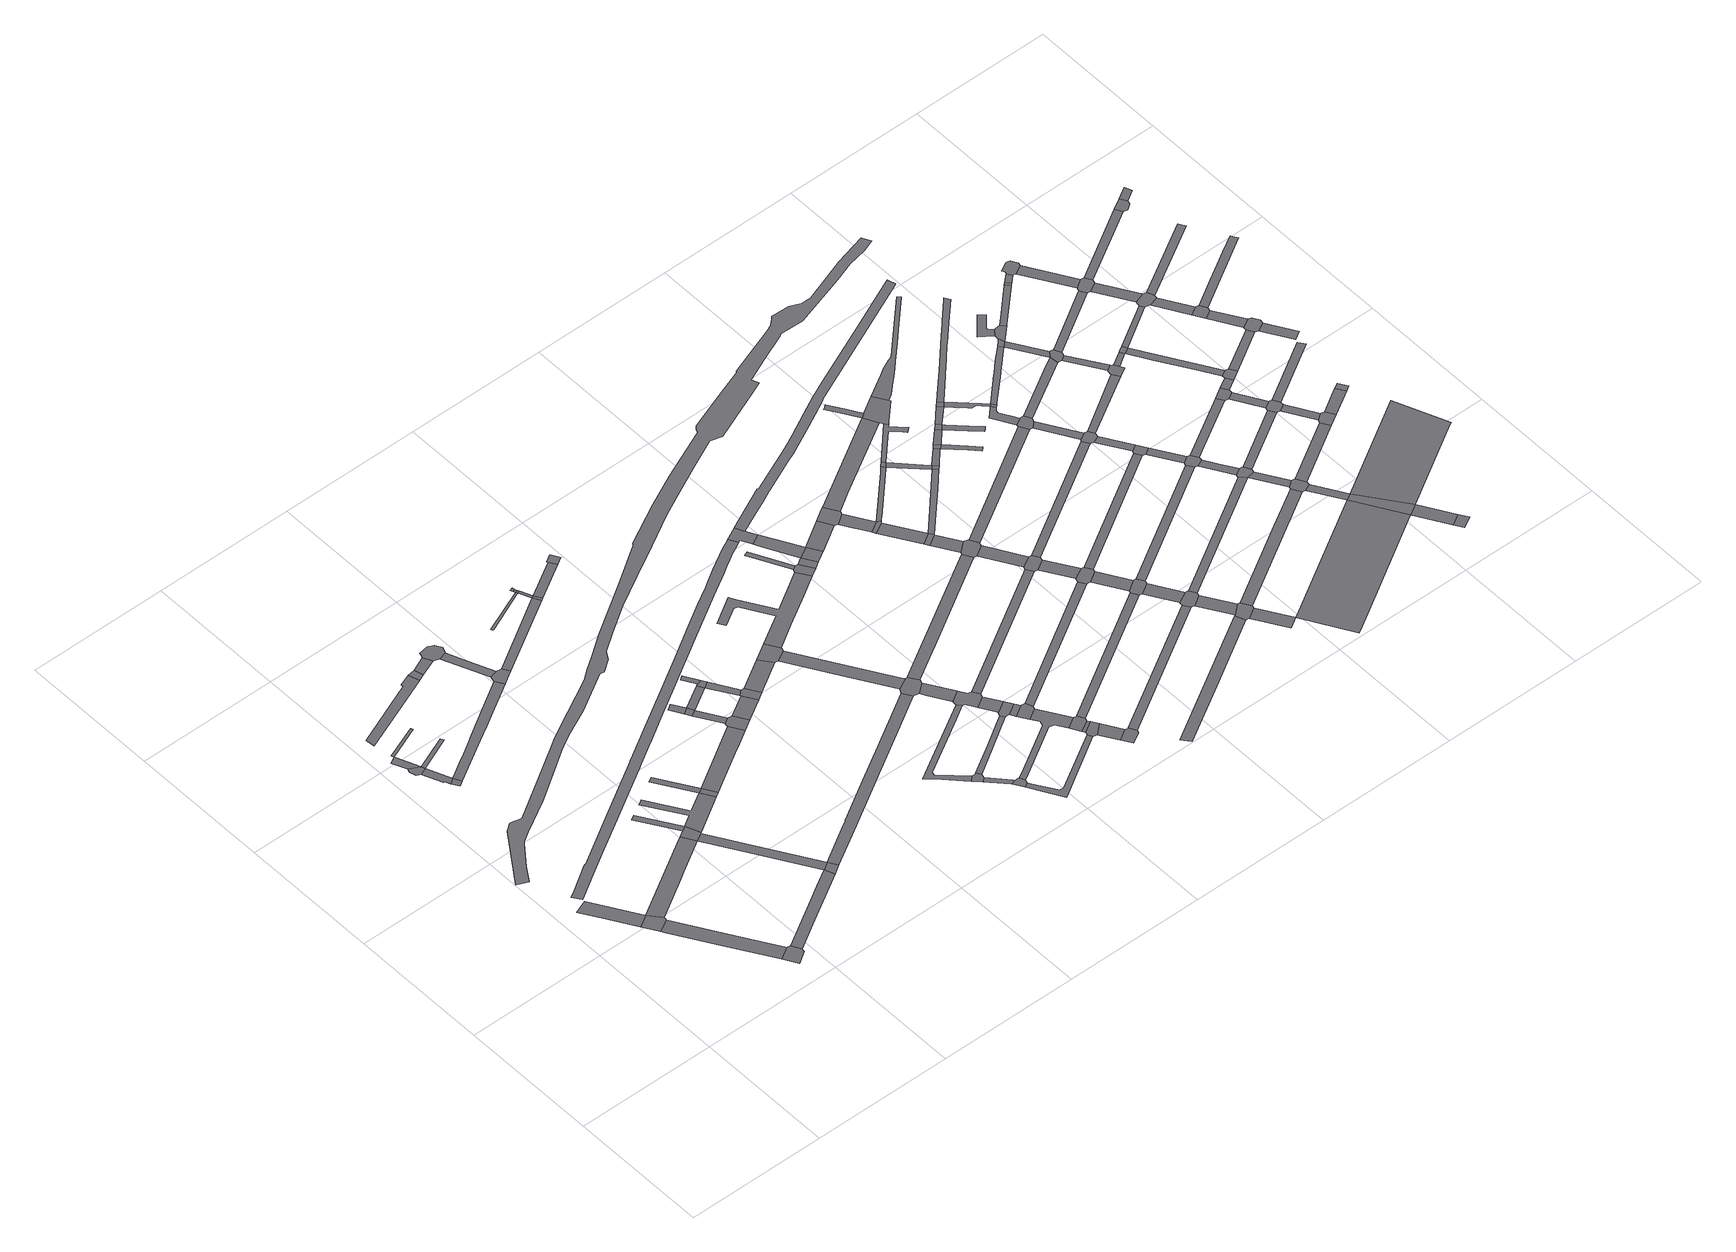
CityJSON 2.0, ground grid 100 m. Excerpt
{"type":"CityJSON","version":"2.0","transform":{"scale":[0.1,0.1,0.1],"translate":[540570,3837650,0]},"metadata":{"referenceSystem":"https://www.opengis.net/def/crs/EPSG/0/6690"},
"CityObjects":{
"road1":{"type":"Road","attributes":{"RoadStructureAttribute.sectionType":"1"},"geometry":[{"type":"MultiSurface","lod":"1","boundaries":[[[0,1,2,3,4]]]}]},
"road2":{"type":"Road","geometry":[{"type":"MultiSurface","lod":"1","boundaries":[[[4,3,5,6,7,8,9]]]}]},
"road3":{"type":"Road","attributes":{"RoadStructureAttribute.sectionType":"1"},"geometry":[{"type":"MultiSurface","lod":"1","boundaries":[[[10,6,5,11,12,13,14]]]}]},
"road4":{"type":"Road","geometry":[{"type":"MultiSurface","lod":"1","boundaries":[[[15,14,13,16,17,18,19,20,21]]]}]},
"road5":{"type":"Road","geometry":[{"type":"MultiSurface","lod":"1","boundaries":[[[22,23,24,25,26,27]]]}]},
"road6":{"type":"Road","attributes":{"RoadStructureAttribute.sectionType":"1"},"geometry":[{"type":"MultiSurface","lod":"1","boundaries":[[[28,29,30,31,22,27]]]}]},
"road7":{"type":"Road","attributes":{"RoadStructureAttribute.sectionType":"1"},"geometry":[{"type":"MultiSurface","lod":"1","boundaries":[[[26,25,32,33,34,35]]]}]},
"road8":{"type":"Road","geometry":[{"type":"MultiSurface","lod":"1","boundaries":[[[35,34,36,37]]]}]},
"road9":{"type":"Road","attributes":{"RoadStructureAttribute.sectionType":"1"},"geometry":[{"type":"MultiSurface","lod":"1","boundaries":[[[38,39,4,9,40,41,42,43]]]}]},
"road10":{"type":"Road","attributes":{"RoadStructureAttribute.sectionType":"1"},"geometry":[{"type":"MultiSurface","lod":"1","boundaries":[[[44,45,46,47,30]]]}]},
"road11":{"type":"Road","attributes":{"RoadStructureAttribute.sectionType":"1"},"geometry":[{"type":"MultiSurface","lod":"1","boundaries":[[[48,49,50,27,26]]]}]},
"road12":{"type":"Road","attributes":{"RoadStructureAttribute.sectionType":"1"},"geometry":[{"type":"MultiSurface","lod":"1","boundaries":[[[51,52,53,21,20,54,55,56,57]]]}]},
"road13":{"type":"Road","attributes":{"RoadStructureAttribute.sectionType":"1"},"geometry":[{"type":"MultiSurface","lod":"1","boundaries":[[[58,59,60,61,62,63,64]]]}]},
"road14":{"type":"Road","attributes":{"RoadStructureAttribute.sectionType":"1"},"geometry":[{"type":"MultiSurface","lod":"1","boundaries":[[[65,66,67,68,69]]]}]},
"road15":{"type":"Road","geometry":[{"type":"MultiSurface","lod":"1","boundaries":[[[69,68,70,38,43,71,72]]]}]},
"road16":{"type":"Road","attributes":{"RoadStructureAttribute.sectionType":"1"},"geometry":[{"type":"MultiSurface","lod":"1","boundaries":[[[73,74,75,76,77,78,79,35,37,80,81,82,83,84,85,86]]]}]},
"road17":{"type":"Road","attributes":{"RoadStructureAttribute.sectionType":"1"},"geometry":[{"type":"MultiSurface","lod":"1","boundaries":[[[87,88,71,43,89,51,90]]]}]},
"road18":{"type":"Road","attributes":{"RoadStructureAttribute.sectionType":"1"},"geometry":[{"type":"MultiSurface","lod":"1","boundaries":[[[91,92,93,94,69,72,95,96]]]}]},
"road19":{"type":"Road","geometry":[{"type":"MultiSurface","lod":"1","boundaries":[[[90,51,57,97]]]}]},
"road20":{"type":"Road","geometry":[{"type":"MultiSurface","lod":"1","boundaries":[[[98,58,64,99]]]}]},
"road21":{"type":"Road","attributes":{"RoadStructureAttribute.sectionType":"1"},"geometry":[{"type":"MultiSurface","lod":"1","boundaries":[[[100,101,96,102]]]}]},
"road22":{"type":"Road","attributes":{"RoadStructureAttribute.sectionType":"1"},"geometry":[{"type":"MultiSurface","lod":"1","boundaries":[[[103,98,99,104]]]}]},
"road23":{"type":"Road","geometry":[{"type":"MultiSurface","lod":"1","boundaries":[[[102,96,95,105]]]}]},
"road24":{"type":"Road","geometry":[{"type":"MultiSurface","lod":"1","boundaries":[[[106,107,108,109,110,111,103,104,112,113,114,115]]]}]},
"road25":{"type":"Road","attributes":{"RoadStructureAttribute.sectionType":"1"},"geometry":[{"type":"MultiSurface","lod":"1","boundaries":[[[116,113,112,117,118,119]]]}]},
"road26":{"type":"Road","geometry":[{"type":"MultiSurface","lod":"1","boundaries":[[[119,118,73,86,120,121,122]]]}]},
"road27":{"type":"Road","attributes":{"RoadStructureAttribute.sectionType":"1"},"geometry":[{"type":"MultiSurface","lod":"1","boundaries":[[[123,124,102,105,125,126,127,128]]]}]},
"road28":{"type":"Road","attributes":{"RoadStructureAttribute.sectionType":"1"},"geometry":[{"type":"MultiSurface","lod":"1","boundaries":[[[129,130,131,132,133,134,135,136,137,138,139,140,141,142,143,144,145,146,147,148,149,150,151,152,153,154,155,156,157,158,159,160,161,162,163,164,165,166,167,168,169,170,171,172,173,174,175,176,177]]]}]},
"road29":{"type":"Road","geometry":[{"type":"MultiSurface","lod":"1","boundaries":[[[178,179,180,181,182,183]]]}]},
"road30":{"type":"Road","geometry":[{"type":"MultiSurface","lod":"1","boundaries":[[[183,182,184,185]]]}]},
"road31":{"type":"Road","attributes":{"RoadStructureAttribute.sectionType":"1"},"geometry":[{"type":"MultiSurface","lod":"1","boundaries":[[[186,187,122,121,188]]]}]},
"road32":{"type":"Road","attributes":{"RoadStructureAttribute.sectionType":"1"},"geometry":[{"type":"MultiSurface","lod":"1","boundaries":[[[185,184,189,190]]]}]},
"road33":{"type":"Road","geometry":[{"type":"MultiSurface","lod":"1","boundaries":[[[191,192,190,189,193,194,123,128,195,196,197]]]}]},
"road34":{"type":"Road","attributes":{"RoadStructureAttribute.sectionType":"1"},"geometry":[{"type":"MultiSurface","lod":"1","boundaries":[[[198,199,200,201,202,203,204,90,97,205,206,207,208]]]}]},
"road35":{"type":"Road","attributes":{"RoadStructureAttribute.sectionType":"1"},"geometry":[{"type":"MultiSurface","lod":"1","boundaries":[[[209,210,211,212,213,214]]]}]},
"road36":{"type":"Road","attributes":{"RoadStructureAttribute.sectionType":"1"},"geometry":[{"type":"MultiSurface","lod":"1","boundaries":[[[215,183,185,216]]]}]},
"road37":{"type":"Road","attributes":{"RoadStructureAttribute.sectionType":"1"},"geometry":[{"type":"MultiSurface","lod":"1","boundaries":[[[217,197,196,218]]]}]},
"road38":{"type":"Road","geometry":[{"type":"MultiSurface","lod":"1","boundaries":[[[219,220,221,222,223,224]]]}]},
"road39":{"type":"Road","geometry":[{"type":"MultiSurface","lod":"1","boundaries":[[[224,223,225,215,216,226]]]}]},
"road40":{"type":"Road","attributes":{"RoadStructureAttribute.sectionType":"1"},"geometry":[{"type":"MultiSurface","lod":"1","boundaries":[[[226,216,227,228]]]}]},
"road41":{"type":"Road","geometry":[{"type":"MultiSurface","lod":"1","boundaries":[[[229,230,231,232]]]}]},
"road42":{"type":"Road","attributes":{"RoadStructureAttribute.sectionType":"1"},"geometry":[{"type":"MultiSurface","lod":"1","boundaries":[[[232,231,209,233]]]}]},
"road43":{"type":"Road","geometry":[{"type":"MultiSurface","lod":"1","boundaries":[[[233,209,214,234]]]}]},
"road44":{"type":"Road","attributes":{"RoadStructureAttribute.sectionType":"1"},"geometry":[{"type":"MultiSurface","lod":"1","boundaries":[[[234,214,186,235]]]}]},
"road45":{"type":"Road","geometry":[{"type":"MultiSurface","lod":"1","boundaries":[[[235,186,188,236]]]}]},
"road46":{"type":"Road","geometry":[{"type":"MultiSurface","lod":"1","boundaries":[[[237,238,228,227,217,218,239,240]]]}]},
"road47":{"type":"Road","geometry":[{"type":"MultiSurface","lod":"1","boundaries":[[[241,242,243,244,245,246,247]]]}]},
"road48":{"type":"Road","attributes":{"RoadStructureAttribute.sectionType":"1"},"geometry":[{"type":"MultiSurface","lod":"1","boundaries":[[[248,235,236,249]]]}]},
"road49":{"type":"Road","attributes":{"RoadStructureAttribute.sectionType":"1"},"geometry":[{"type":"MultiSurface","lod":"1","boundaries":[[[250,240,239,251]]]}]},
"road50":{"type":"Road","attributes":{"RoadStructureAttribute.sectionType":"1"},"geometry":[{"type":"MultiSurface","lod":"1","boundaries":[[[252,246,245,253,254]]]}]},
"road51":{"type":"Road","geometry":[{"type":"MultiSurface","lod":"1","boundaries":[[[254,253,255,256,257,258]]]}]},
"road52":{"type":"Road","attributes":{"RoadStructureAttribute.sectionType":"1"},"geometry":[{"type":"MultiSurface","lod":"1","boundaries":[[[259,260,261,262,263,244,243,264,265,266,267]]]}]},
"road53":{"type":"Road","geometry":[{"type":"MultiSurface","lod":"1","boundaries":[[[268,269,248,249,270,271]]]}]},
"road54":{"type":"Road","geometry":[{"type":"MultiSurface","lod":"1","boundaries":[[[272,250,251,273,274,275,276]]]}]},
"road55":{"type":"Road","attributes":{"RoadStructureAttribute.sectionType":"1"},"geometry":[{"type":"MultiSurface","lod":"1","boundaries":[[[277,278,241,247,279,280]]]}]},
"road56":{"type":"Road","attributes":{"RoadStructureAttribute.sectionType":"1"},"geometry":[{"type":"MultiSurface","lod":"1","boundaries":[[[281,282,274,273,283,284,285]]]}]},
"road57":{"type":"Road","attributes":{"RoadStructureAttribute.sectionType":"1"},"geometry":[{"type":"MultiSurface","lod":"1","boundaries":[[[286,287,288,289,256,255,290,291,292]]]}]},
"road58":{"type":"Road","geometry":[{"type":"MultiSurface","lod":"1","boundaries":[[[293,294,285,284,295,198,208,296,297,298,299,300,301]]]}]},
"road59":{"type":"Road","attributes":{"RoadStructureAttribute.sectionType":"1"},"geometry":[{"type":"MultiSurface","lod":"1","boundaries":[[[302,303,304,305,306,258,257,307,308,309,310,311]]]}]},
"road60":{"type":"Road","attributes":{"RoadStructureAttribute.sectionType":"1"},"geometry":[{"type":"MultiSurface","lod":"1","boundaries":[[[297,296,312,313,314,315]]]}]},
"road61":{"type":"Road","geometry":[{"type":"MultiSurface","lod":"1","boundaries":[[[316,315,314,317,259,267,318,319,320,321,322,323,324]]]}]},
"road62":{"type":"Road","geometry":[{"type":"MultiSurface","lod":"1","boundaries":[[[325,326,327,328,329,330,331,332,333,334,335,336,272,276,337,338,339,340]]]}]},
"road63":{"type":"Road","attributes":{"RoadStructureAttribute.sectionType":"1"},"geometry":[{"type":"MultiSurface","lod":"1","boundaries":[[[321,320,341,342,343]]]}]},
"road64":{"type":"Road","geometry":[{"type":"MultiSurface","lod":"1","boundaries":[[[343,342,344,277,280,345,346]]]}]},
"road65":{"type":"Road","attributes":{"RoadStructureAttribute.sectionType":"1"},"geometry":[{"type":"MultiSurface","lod":"1","boundaries":[[[346,345,347,348]]]}]},
"road66":{"type":"Road","geometry":[{"type":"MultiSurface","lod":"1","boundaries":[[[349,350,351,352,353,354,355,356,357,358,359,360,361,362,363,364,365,366,367,368,369,370,371,372,373,374,375,376,377,378,379,380,381,382,383,384,385,386,387,388,389,390,391,392,393,394,395,396,397,398,399,400,401,402,403,404,405,406,407,408,409,410,411,412,413,414,415,416,417,418,419,420]]]}]},
"road67":{"type":"Road","geometry":[{"type":"MultiSurface","lod":"1","boundaries":[[[421,348,347,303,302,422,423,424,425]]]}]},
"road68":{"type":"Road","geometry":[{"type":"MultiSurface","lod":"1","boundaries":[[[426,311,310,427,428,429,430,431]]]}]},
"road69":{"type":"Road","attributes":{"RoadStructureAttribute.sectionType":"1"},"geometry":[{"type":"MultiSurface","lod":"1","boundaries":[[[428,427,432,433,434]]]}]},
"road70":{"type":"Road","geometry":[{"type":"MultiSurface","lod":"1","boundaries":[[[434,433,286,292,435,436]]]}]},
"road71":{"type":"Road","attributes":{"RoadStructureAttribute.sectionType":"1"},"geometry":[{"type":"MultiSurface","lod":"1","boundaries":[[[436,435,437,438]]]}]},
"road72":{"type":"Road","geometry":[{"type":"MultiSurface","lod":"1","boundaries":[[[439,438,437,440,441,442,443,444]]]}]},
"road73":{"type":"Road","attributes":{"RoadStructureAttribute.sectionType":"1"},"geometry":[{"type":"MultiSurface","lod":"1","boundaries":[[[445,446,447,448]]]}]},
"road74":{"type":"Road","geometry":[{"type":"MultiSurface","lod":"1","boundaries":[[[448,447,340,339,449,450]]]}]},
"road75":{"type":"Road","geometry":[{"type":"MultiSurface","lod":"1","boundaries":[[[451,452,453,454,455,456,129,177,457,458,459,460,461,462]]]}]},
"road76":{"type":"Road","attributes":{"RoadStructureAttribute.sectionType":"1"},"geometry":[{"type":"MultiSurface","lod":"1","boundaries":[[[463,450,449,464]]]}]},
"road77":{"type":"Road","attributes":{"RoadStructureAttribute.sectionType":"1"},"geometry":[{"type":"MultiSurface","lod":"1","boundaries":[[[465,466,467,460,459,468,469,463,470]]]}]},
"road78":{"type":"Road","attributes":{"RoadStructureAttribute.sectionType":"1"},"geometry":[{"type":"MultiSurface","lod":"1","boundaries":[[[471,301,300,472,473,474]]]}]},
"road79":{"type":"Road","geometry":[{"type":"MultiSurface","lod":"1","boundaries":[[[470,463,464,475,476]]]}]},
"road80":{"type":"Road","attributes":{"RoadStructureAttribute.sectionType":"1"},"geometry":[{"type":"MultiSurface","lod":"1","boundaries":[[[477,324,323,478]]]}]},
"road81":{"type":"Road","attributes":{"RoadStructureAttribute.sectionType":"1"},"geometry":[{"type":"MultiSurface","lod":"1","boundaries":[[[479,470,476,480]]]}]},
"road82":{"type":"Road","attributes":{"RoadStructureAttribute.sectionType":"1"},"geometry":[{"type":"MultiSurface","lod":"1","boundaries":[[[481,425,424,482]]]}]},
"road83":{"type":"Road","attributes":{"RoadStructureAttribute.sectionType":"1"},"geometry":[{"type":"MultiSurface","lod":"1","boundaries":[[[483,431,430,484]]]}]},
"road84":{"type":"Road","attributes":{"RoadStructureAttribute.sectionType":"1"},"geometry":[{"type":"MultiSurface","lod":"1","boundaries":[[[485,444,443,486]]]}]},
"road85":{"type":"Road","geometry":[{"type":"MultiSurface","lod":"1","boundaries":[[[487,488,479,480,489,490,491]]]}]},
"road86":{"type":"Road","attributes":{"RoadStructureAttribute.sectionType":"1"},"geometry":[{"type":"MultiSurface","lod":"1","boundaries":[[[490,489,492,493,494,495,496]]]}]},
"road87":{"type":"Road","geometry":[{"type":"MultiSurface","lod":"1","boundaries":[[[496,495,497,498,499]]]}]},
"road88":{"type":"Road","attributes":{"RoadStructureAttribute.sectionType":"1"},"geometry":[{"type":"MultiSurface","lod":"1","boundaries":[[[500,501,502,503,504,505,506,507]]]}]},
"road89":{"type":"Road","attributes":{"RoadStructureAttribute.sectionType":"1"},"geometry":[{"type":"MultiSurface","lod":"1","boundaries":[[[508,498,497,509,510]]]}]},
"road90":{"type":"Road","geometry":[{"type":"MultiSurface","lod":"1","boundaries":[[[510,509,511,512,513]]]}]},
"road91":{"type":"Road","attributes":{"RoadStructureAttribute.sectionType":"1"},"geometry":[{"type":"MultiSurface","lod":"1","boundaries":[[[512,511,514,515]]]}]},
"road92":{"type":"Road","geometry":[{"type":"MultiSurface","lod":"1","boundaries":[[[516,515,514,517,518,471,474,519,520,521,522,523,524,525]]]}]},
"road93":{"type":"Road","attributes":{"RoadStructureAttribute.sectionType":"1"},"geometry":[{"type":"MultiSurface","lod":"1","boundaries":[[[521,520,526,527]]]}]},
"road94":{"type":"Road","attributes":{"RoadStructureAttribute.sectionType":"1"},"geometry":[{"type":"MultiSurface","lod":"1","boundaries":[[[528,529,530,531,532,496,499,533,534,535,536,537,538]]]}]},
"road95":{"type":"Road","geometry":[{"type":"MultiSurface","lod":"1","boundaries":[[[527,526,539,477,478,540,541,542,543,544]]]}]},
"road96":{"type":"Road","attributes":{"RoadStructureAttribute.sectionType":"1"},"geometry":[{"type":"MultiSurface","lod":"1","boundaries":[[[541,540,545,546]]]}]},
"road97":{"type":"Road","geometry":[{"type":"MultiSurface","lod":"1","boundaries":[[[546,545,547,548,481,482,549,550,551,552,553]]]}]},
"road98":{"type":"Road","attributes":{"RoadStructureAttribute.sectionType":"1"},"geometry":[{"type":"MultiSurface","lod":"1","boundaries":[[[554,487,491,555,556]]]}]},
"road99":{"type":"Road","attributes":{"RoadStructureAttribute.sectionType":"1"},"geometry":[{"type":"MultiSurface","lod":"1","boundaries":[[[557,558,559,510,513,560,561,562]]]}]},
"road100":{"type":"Road","attributes":{"RoadStructureAttribute.sectionType":"1"},"geometry":[{"type":"MultiSurface","lod":"1","boundaries":[[[550,549,563,564]]]}]},
"road101":{"type":"Road","geometry":[{"type":"MultiSurface","lod":"1","boundaries":[[[564,563,565,566,483,484,567,568,569,570,571,572]]]}]},
"road102":{"type":"Road","attributes":{"RoadStructureAttribute.sectionType":"1"},"geometry":[{"type":"MultiSurface","lod":"1","boundaries":[[[569,568,573,574,575]]]}]},
"road103":{"type":"Road","geometry":[{"type":"MultiSurface","lod":"1","boundaries":[[[576,528,538,577]]]}]},
"road104":{"type":"Road","geometry":[{"type":"MultiSurface","lod":"1","boundaries":[[[578,575,574,579,580,485,486,581,582,583,584,585,586,587]]]}]},
"road105":{"type":"Road","attributes":{"RoadStructureAttribute.sectionType":"1"},"geometry":[{"type":"MultiSurface","lod":"1","boundaries":[[[588,577,538,589,590,591]]]}]},
"road106":{"type":"Road","attributes":{"RoadStructureAttribute.sectionType":"1"},"geometry":[{"type":"MultiSurface","lod":"1","boundaries":[[[583,582,592,593]]]}]},
"road107":{"type":"Road","geometry":[{"type":"MultiSurface","lod":"1","boundaries":[[[594,593,592,500,507,595,596,597,598,599,600]]]}]},
"road108":{"type":"Road","geometry":[{"type":"MultiSurface","lod":"1","boundaries":[[[591,590,557,562,601]]]}]},
"road109":{"type":"Road","attributes":{"RoadStructureAttribute.sectionType":"1"},"geometry":[{"type":"MultiSurface","lod":"1","boundaries":[[[597,596,602,603]]]}]},
"road110":{"type":"Road","attributes":{"RoadStructureAttribute.sectionType":"1"},"geometry":[{"type":"MultiSurface","lod":"1","boundaries":[[[604,605,606,607,608,609,610,611,612,613,451,462,614,615,616,617,618,619,620,621,622,623,624,625,626,627]]]}]},
"road111":{"type":"Road","attributes":{"RoadStructureAttribute.sectionType":"1"},"geometry":[{"type":"MultiSurface","lod":"1","boundaries":[[[628,576,577,629,630,631,632,633,634,635,636]]]}]},
"road112":{"type":"Road","attributes":{"RoadStructureAttribute.sectionType":"1"},"geometry":[{"type":"MultiSurface","lod":"1","boundaries":[[[637,638,591,601,639]]]}]},
"road113":{"type":"Road","attributes":{"RoadStructureAttribute.sectionType":"1"},"geometry":[{"type":"MultiSurface","lod":"1","boundaries":[[[640,641,525,524,642]]]}]},
"road114":{"type":"Road","attributes":{"RoadStructureAttribute.sectionType":"1"},"geometry":[{"type":"MultiSurface","lod":"1","boundaries":[[[643,644,645,646,647,648,649,554,650]]]}]},
"road115":{"type":"Road","geometry":[{"type":"MultiSurface","lod":"1","boundaries":[[[651,637,639,652,653]]]}]},
"road116":{"type":"Road","attributes":{"RoadStructureAttribute.sectionType":"1"},"geometry":[{"type":"MultiSurface","lod":"1","boundaries":[[[654,544,543,655]]]}]},
"road117":{"type":"Road","geometry":[{"type":"MultiSurface","lod":"1","boundaries":[[[656,650,554,556,657,658,628,636,659,660,661,662,663]]]}]},
"road118":{"type":"Road","attributes":{"RoadStructureAttribute.sectionType":"1"},"geometry":[{"type":"MultiSurface","lod":"1","boundaries":[[[664,651,653,665,666]]]}]},
"road119":{"type":"Road","attributes":{"RoadStructureAttribute.sectionType":"1"},"geometry":[{"type":"MultiSurface","lod":"1","boundaries":[[[652,667,668,669,670,671,653]]]}]},
"road120":{"type":"Road","attributes":{"RoadStructureAttribute.sectionType":"1"},"geometry":[{"type":"MultiSurface","lod":"1","boundaries":[[[672,553,552,673]]]}]},
"road121":{"type":"Road","geometry":[{"type":"MultiSurface","lod":"1","boundaries":[[[674,664,666,675]]]}]},
"road122":{"type":"Road","attributes":{"RoadStructureAttribute.sectionType":"1"},"geometry":[{"type":"MultiSurface","lod":"1","boundaries":[[[676,572,571,677]]]}]},
"road123":{"type":"Road","attributes":{"RoadStructureAttribute.sectionType":"1"},"geometry":[{"type":"MultiSurface","lod":"1","boundaries":[[[678,679,680,681,682,683,684,685,686,675,666]]]}]},
"road124":{"type":"Road","attributes":{"RoadStructureAttribute.sectionType":"1"},"geometry":[{"type":"MultiSurface","lod":"1","boundaries":[[[687,674,675,688]]]}]},
"road125":{"type":"Road","attributes":{"RoadStructureAttribute.sectionType":"1"},"geometry":[{"type":"MultiSurface","lod":"1","boundaries":[[[689,587,586,690]]]}]},
"road126":{"type":"Road","geometry":[{"type":"MultiSurface","lod":"1","boundaries":[[[691,687,688,692]]]}]},
"road127":{"type":"Road","attributes":{"RoadStructureAttribute.sectionType":"1"},"geometry":[{"type":"MultiSurface","lod":"1","boundaries":[[[693,694,695,600,599,696]]]}]},
"road128":{"type":"Road","attributes":{"RoadStructureAttribute.sectionType":"1"},"geometry":[{"type":"MultiSurface","lod":"1","boundaries":[[[697,698,699,700,692,688,701,702,703,704,705,706,707,708,709,710]]]}]},
"road129":{"type":"Road","attributes":{"RoadStructureAttribute.sectionType":"1"},"geometry":[{"type":"MultiSurface","lod":"1","boundaries":[[[709,711,712,713,714,715,716,717,718,719,720,721]]]}]},
"road130":{"type":"Road","geometry":[{"type":"MultiSurface","lod":"1","boundaries":[[[716,715,640,642,722,723,724,725]]]}]},
"road131":{"type":"Road","geometry":[{"type":"MultiSurface","lod":"1","boundaries":[[[710,709,721,726,727]]]}]},
"road132":{"type":"Road","attributes":{"RoadStructureAttribute.sectionType":"1"},"geometry":[{"type":"MultiSurface","lod":"1","boundaries":[[[728,729,730,603,731,732,733,734,735]]]}]},
"road133":{"type":"Road","attributes":{"RoadStructureAttribute.sectionType":"1"},"geometry":[{"type":"MultiSurface","lod":"1","boundaries":[[[736,723,722,737,738]]]}]},
"road134":{"type":"Road","attributes":{"RoadStructureAttribute.sectionType":"1"},"geometry":[{"type":"MultiSurface","lod":"1","boundaries":[[[739,740,741,742,743,744,745,656,663,746,747,748,749,750,751,752,753,754,755,756]]]}]},
"road135":{"type":"Road","geometry":[{"type":"MultiSurface","lod":"1","boundaries":[[[738,737,654,655,757,758,759,760]]]}]},
"road136":{"type":"Road","attributes":{"RoadStructureAttribute.sectionType":"1"},"geometry":[{"type":"MultiSurface","lod":"1","boundaries":[[[758,757,761,762]]]}]},
"road137":{"type":"Road","geometry":[{"type":"MultiSurface","lod":"1","boundaries":[[[762,761,672,673,763,764]]]}]},
"road138":{"type":"Road","attributes":{"RoadStructureAttribute.sectionType":"1"},"geometry":[{"type":"MultiSurface","lod":"1","boundaries":[[[764,763,765,766]]]}]},
"road139":{"type":"Road","attributes":{"RoadStructureAttribute.sectionType":"1"},"geometry":[{"type":"MultiSurface","lod":"1","boundaries":[[[767,768,769,770,771,710,727,772,773,774,775]]]}]},
"road140":{"type":"Road","attributes":{"RoadStructureAttribute.sectionType":"1"},"geometry":[{"type":"MultiSurface","lod":"1","boundaries":[[[776,777,778,779,780,781,782,783,784,785,691,692,786,787,788,789,790,791,792,793,794,795,796,797,798]]]}]},
"road141":{"type":"Road","geometry":[{"type":"MultiSurface","lod":"1","boundaries":[[[766,765,676,677,799,800,801,802]]]}]},
"road142":{"type":"Road","attributes":{"RoadStructureAttribute.sectionType":"1"},"geometry":[{"type":"MultiSurface","lod":"1","boundaries":[[[803,804,725,724,805]]]}]},
"road143":{"type":"Road","attributes":{"RoadStructureAttribute.sectionType":"1"},"geometry":[{"type":"MultiSurface","lod":"1","boundaries":[[[806,807,800,799,808,809]]]}]},
"road144":{"type":"Road","geometry":[{"type":"MultiSurface","lod":"1","boundaries":[[[809,808,689,690,810,811,812]]]}]},
"road145":{"type":"Road","attributes":{"RoadStructureAttribute.sectionType":"1"},"geometry":[{"type":"MultiSurface","lod":"1","boundaries":[[[810,690,813,814]]]}]},
"road146":{"type":"Road","attributes":{"RoadStructureAttribute.sectionType":"1"},"geometry":[{"type":"MultiSurface","lod":"1","boundaries":[[[815,760,759,816]]]}]},
"road147":{"type":"Road","geometry":[{"type":"MultiSurface","lod":"1","boundaries":[[[814,813,693,696,817,818,819,820,821,822]]]}]},
"road148":{"type":"Road","geometry":[{"type":"MultiSurface","lod":"1","boundaries":[[[823,824,825,767,775,826]]]}]},
"road149":{"type":"Road","attributes":{"RoadStructureAttribute.sectionType":"1"},"geometry":[{"type":"MultiSurface","lod":"1","boundaries":[[[818,817,728,827]]]}]},
"road150":{"type":"Road","attributes":{"RoadStructureAttribute.sectionType":"1"},"geometry":[{"type":"MultiSurface","lod":"1","boundaries":[[[826,775,828,803,829]]]}]},
"road151":{"type":"Road","geometry":[{"type":"MultiSurface","lod":"1","boundaries":[[[830,831,832,833,834,835,836,837,838,839]]]}]},
"road152":{"type":"Road","attributes":{"RoadStructureAttribute.sectionType":"1"},"geometry":[{"type":"MultiSurface","lod":"1","boundaries":[[[840,802,801,841,842]]]}]},
"road153":{"type":"Road","geometry":[{"type":"MultiSurface","lod":"1","boundaries":[[[843,844,845,839,838,846,823,826,847]]]}]},
"road154":{"type":"Road","geometry":[{"type":"MultiSurface","lod":"1","boundaries":[[[829,803,805,848,849,850,851,852]]]}]},
"road155":{"type":"Road","geometry":[{"type":"MultiSurface","lod":"1","boundaries":[[[827,728,735,853]]]}]},
"road156":{"type":"Road","attributes":{"RoadStructureAttribute.sectionType":"1"},"geometry":[{"type":"MultiSurface","lod":"1","boundaries":[[[849,848,854,855]]]}]},
"road157":{"type":"Road","attributes":{"RoadStructureAttribute.sectionType":"1"},"geometry":[{"type":"MultiSurface","lod":"1","boundaries":[[[856,812,811,857]]]}]},
"road158":{"type":"Road","geometry":[{"type":"MultiSurface","lod":"1","boundaries":[[[858,859,855,854,860,861,815,816,862,863,864,865]]]}]},
"road159":{"type":"Road","attributes":{"RoadStructureAttribute.sectionType":"1"},"geometry":[{"type":"MultiSurface","lod":"1","boundaries":[[[853,735,866,867]]]}]},
"road160":{"type":"Road","geometry":[{"type":"MultiSurface","lod":"1","boundaries":[[[867,866,868,869]]]}]},
"road161":{"type":"Road","attributes":{"RoadStructureAttribute.sectionType":"1"},"geometry":[{"type":"MultiSurface","lod":"1","boundaries":[[[870,822,821,871]]]}]},
"road162":{"type":"Road","attributes":{"RoadStructureAttribute.sectionType":"1"},"geometry":[{"type":"MultiSurface","lod":"1","boundaries":[[[872,865,864,873]]]}]},
"road163":{"type":"Road","attributes":{"RoadStructureAttribute.sectionType":"1"},"geometry":[{"type":"MultiSurface","lod":"1","boundaries":[[[874,875,876,844,843,847,877,878,879]]]}]},
"road164":{"type":"Road","geometry":[{"type":"MultiSurface","lod":"1","boundaries":[[[880,881,872,873,882,883]]]}]},
"road165":{"type":"Road","geometry":[{"type":"MultiSurface","lod":"1","boundaries":[[[884,840,842,885,886,887]]]}]},
"road166":{"type":"Road","attributes":{"RoadStructureAttribute.sectionType":"1"},"geometry":[{"type":"MultiSurface","lod":"1","boundaries":[[[888,852,851,889]]]}]},
"road167":{"type":"Road","attributes":{"RoadStructureAttribute.sectionType":"1"},"geometry":[{"type":"MultiSurface","lod":"1","boundaries":[[[886,885,890,891]]]}]},
"road168":{"type":"Road","attributes":{"RoadStructureAttribute.sectionType":"1"},"geometry":[{"type":"MultiSurface","lod":"1","boundaries":[[[883,882,892,893,894,895]]]}]},
"road169":{"type":"Road","geometry":[{"type":"MultiSurface","lod":"1","boundaries":[[[891,890,856,857,896,897,898,899]]]}]},
"road170":{"type":"Road","attributes":{"RoadStructureAttribute.sectionType":"1"},"geometry":[{"type":"MultiSurface","lod":"1","boundaries":[[[900,901,884,887,902]]]}]},
"road171":{"type":"Road","geometry":[{"type":"MultiSurface","lod":"1","boundaries":[[[903,874,879,904]]]}]},
"road172":{"type":"Road","attributes":{"RoadStructureAttribute.sectionType":"1"},"geometry":[{"type":"MultiSurface","lod":"1","boundaries":[[[897,896,905,906]]]}]},
"road173":{"type":"Road","attributes":{"RoadStructureAttribute.sectionType":"1"},"geometry":[{"type":"MultiSurface","lod":"1","boundaries":[[[907,903,904,908]]]}]},
"road174":{"type":"Road","attributes":{"RoadStructureAttribute.sectionType":"1"},"geometry":[{"type":"MultiSurface","lod":"1","boundaries":[[[909,910,827,853,911,912]]]}]},
"road175":{"type":"Road","geometry":[{"type":"MultiSurface","lod":"1","boundaries":[[[906,905,870,871,913,914]]]}]},
"road176":{"type":"Road","geometry":[{"type":"MultiSurface","lod":"1","boundaries":[[[895,894,900,902,915,916]]]}]},
"road177":{"type":"Road","attributes":{"RoadStructureAttribute.sectionType":"1"},"geometry":[{"type":"MultiSurface","lod":"1","boundaries":[[[917,918,880,883,919,920]]]}]},
"road178":{"type":"Road","geometry":[{"type":"MultiSurface","lod":"1","boundaries":[[[921,922,923,924,925,926,927,907,908,928,929,930,931,932,933]]]}]},
"road179":{"type":"Road","attributes":{"RoadStructureAttribute.sectionType":"1"},"geometry":[{"type":"MultiSurface","lod":"1","boundaries":[[[931,930,934,935]]]}]},
"road180":{"type":"Road","attributes":{"RoadStructureAttribute.sectionType":"1"},"geometry":[{"type":"MultiSurface","lod":"1","boundaries":[[[936,914,913,937]]]}]},
"road181":{"type":"Road","geometry":[{"type":"MultiSurface","lod":"1","boundaries":[[[935,934,938,888,889,939,940,941,942]]]}]},
"road182":{"type":"Road","attributes":{"RoadStructureAttribute.sectionType":"1"},"geometry":[{"type":"MultiSurface","lod":"1","boundaries":[[[943,916,915,944]]]}]},
"road183":{"type":"Road","attributes":{"RoadStructureAttribute.sectionType":"1"},"geometry":[{"type":"MultiSurface","lod":"1","boundaries":[[[945,899,898,946]]]}]},
"road184":{"type":"Road","attributes":{"RoadStructureAttribute.sectionType":"1"},"geometry":[{"type":"MultiSurface","lod":"1","boundaries":[[[940,939,947,948]]]}]},
"road185":{"type":"Road","geometry":[{"type":"MultiSurface","lod":"1","boundaries":[[[948,947,917,920,949,950,951,952,953]]]}]},
"road186":{"type":"Road","geometry":[{"type":"MultiSurface","lod":"1","boundaries":[[[954,936,937,955]]]}]},
"road187":{"type":"Road","attributes":{"RoadStructureAttribute.sectionType":"1"},"geometry":[{"type":"MultiSurface","lod":"1","boundaries":[[[950,949,956,957]]]}]},
"road188":{"type":"Road","geometry":[{"type":"MultiSurface","lod":"1","boundaries":[[[957,956,958,959,960,961]]]}]},
"road189":{"type":"Road","attributes":{"RoadStructureAttribute.sectionType":"1"},"geometry":[{"type":"MultiSurface","lod":"1","boundaries":[[[959,958,962,963]]]}]},
"road190":{"type":"Road","geometry":[{"type":"MultiSurface","lod":"1","boundaries":[[[963,962,943,944,964,965,966,967]]]}]},
"road191":{"type":"Road","attributes":{"RoadStructureAttribute.sectionType":"1"},"geometry":[{"type":"MultiSurface","lod":"1","boundaries":[[[965,964,968,969]]]}]},
"road192":{"type":"Road","attributes":{"RoadStructureAttribute.sectionType":"1"},"geometry":[{"type":"MultiSurface","lod":"1","boundaries":[[[970,942,941,971]]]}]},
"road193":{"type":"Road","attributes":{"RoadStructureAttribute.sectionType":"1"},"geometry":[{"type":"MultiSurface","lod":"1","boundaries":[[[972,973,953,952,974]]]}]},
"road194":{"type":"Road","attributes":{"RoadStructureAttribute.sectionType":"1"},"geometry":[{"type":"MultiSurface","lod":"1","boundaries":[[[975,976,977,978,961,960,979,980]]]}]},
"road195":{"type":"Road","geometry":[{"type":"MultiSurface","lod":"1","boundaries":[[[981,970,971,982,983,984]]]}]},
"road196":{"type":"Road","attributes":{"RoadStructureAttribute.sectionType":"1"},"geometry":[{"type":"MultiSurface","lod":"1","boundaries":[[[985,981,984,986]]]}]}
},
"vertices":[
[228,1399,0],[132,1360,0],[213,1228,0],[341,1018,0],[427,1070,0],
[407,910,0],[494,963,0],[497,975,0],[498,978,0],[500,985,0],
[679,659,0],[425,880,0],[625,552,0],[803,264,0],[889,317,0],
[912,311,0],[862,167,0],[945,222,0],[948,237,0],[950,246,0],[951,247,0],[915,310,0],
[148,2918,0],[138,2890,0],[151,2844,0],[179,2832,0],[230,2853,0],[220,2878,0],
[217,2884,0],[154,3038,0],[151,3047,0],[105,3019,0],
[238,2694,0],[246,2697,0],[262,2657,0],[300,2682,0],
[291,2607,0],[330,2630,0],
[1009,1426,0],[961,1397,0],[754,1142,0],[760,1145,0],[834,1191,0],[1065,1333,0],
[389,3144,0],[385,3153,0],[382,3162,0],[143,3066,0],
[470,2954,0],[464,2966,0],[459,2979,0],
[1479,654,0],[1356,579,0],[1253,517,0],[1080,326,0],[1108,343,0],[1131,357,0],[1507,586,0],
[659,3500,0],[574,3467,0],[575,3452,0],[117,3260,0],[120,3194,0],[459,3333,0],[681,3423,0],
[916,1741,0],[899,1731,0],[882,1720,0],[1051,1452,0],[1085,1473,0],
[1034,1441,0],[1119,1366,0],[1126,1370,0],
[1014,3124,0],[833,3012,0],[618,2878,0],[568,2847,0],[482,2794,0],[410,2749,0],[341,2708,0],[630,2810,0],[733,2873,0],[742,2878,0],[751,2884,0],[761,2890,0],[865,2954,0],[1049,3067,0],
[1484,769,0],[1362,969,0],[1237,1051,0],[1533,689,0],
[1201,1544,0],[1034,1808,0],[999,1786,0],[1166,1522,0],[1389,1532,0],[1332,1624,0],
[1572,626,0],
[711,3506,0],[729,3443,0],
[1202,1910,0],[1168,1889,0],[1367,1645,0],
[818,3555,0],[848,3491,0],
[1423,1553,0],
[914,3596,0],[908,3599,0],[899,3603,0],[830,3592,0],[828,3583,0],[821,3561,0],[891,3479,0],[947,3496,0],[964,3539,0],[940,3585,0],
[1005,3353,0],[956,3324,0],[1022,3167,0],[1077,3180,0],
[1086,3090,0],[1144,3125,0],[1115,3173,0],
[1823,1926,0],[1546,1755,0],[1491,1594,0],[1714,1731,0],[1778,1770,0],[1880,1833,0],
[2838,3091,0],[2820,3082,0],[2768,3055,0],[2743,3041,0],[2719,3027,0],[2605,2960,0],[2507,2897,0],[2480,2880,0],[2350,2804,0],[2186,2704,0],[1961,2565,0],[1746,2432,0],[1425,2235,0],[1238,2120,0],[1196,2094,0],[1165,2075,0],[1108,2040,0],[792,1846,0],[432,1624,0],[427,1628,0],[421,1624,0],[321,1558,0],[236,1504,0],[190,1476,0],[229,1417,0],[239,1423,0],[414,1533,0],[592,1642,0],[821,1781,0],[957,1865,0],[1159,1988,0],[1199,2013,0],[1230,2032,0],[1306,2080,0],[1357,2111,0],[1405,2141,0],[1449,2168,0],[1565,2239,0],[1812,2392,0],[2156,2603,0],[2468,2796,0],[2641,2898,0],[2687,2927,0],[2710,2942,0],[2736,2957,0],[2763,2972,0],[2793,2989,0],[2821,3004,0],[2871,3031,0],
[1685,2288,0],[1683,2291,0],[1663,2276,0],[1644,2261,0],[1694,2176,0],[1737,2202,0],
[1719,2133,0],[1760,2157,0],
[1636,3495,0],[1510,3418,0],[1668,3443,0],
[1826,1954,0],[1866,1980,0],
[1892,1975,0],[1869,1980,0],[1827,1952,0],[1824,1933,0],[1932,1865,0],[1957,1880,0],[1901,1973,0],
[2787,1451,0],[2573,1322,0],[2390,1210,0],[2139,1058,0],[1843,877,0],[1836,873,0],[1808,856,0],[1829,783,0],[2285,1059,0],[2595,1247,0],[2826,1387,0],
[1595,3595,0],[1281,3462,0],[1279,3462,0],[1284,3454,0],[1289,3447,0],[1600,3582,0],
[1902,2301,0],[1928,2258,0],
[2049,2065,0],[2106,1971,0],
[1890,2419,0],[1889,2420,0],[1876,2410,0],[1862,2400,0],[1918,2311,0],[1950,2319,0],
[1914,2309,0],[1971,2284,0],
[2045,2071,0],[2080,2102,0],
[1602,3637,0],[1581,3629,0],[1588,3613,0],[1605,3620,0],
[1613,3602,0],
[1618,3590,0],
[1654,3505,0],
[1685,3453,0],
[2097,2100,0],[2092,2100,0],[2160,2004,0],[2104,2098,0],
[2689,662,0],[2679,656,0],[2657,656,0],[2625,626,0],[2673,576,0],[2702,604,0],[2709,629,0],
[1902,3655,0],[1933,3604,0],
[2315,2226,0],[2383,2140,0],
[2818,473,0],[2794,453,0],[2824,463,0],
[2837,378,0],[2869,398,0],[2876,423,0],[2859,458,0],
[2969,1162,0],[2890,1113,0],[2418,835,0],[2423,826,0],[2473,782,0],[2493,812,0],[2497,835,0],[2890,1071,0],[2994,1134,0],
[1952,3696,0],[1900,3665,0],[1987,3636,0],[1954,3691,0],
[2434,2299,0],[2405,2135,0],[2484,2179,0],[2489,2199,0],[2491,2207,0],
[3106,923,0],[2893,788,0],[2893,746,0],[3127,896,0],
[2809,1644,0],[2646,1912,0],[2608,1800,0],[2801,1483,0],[2882,1527,0],
[3398,459,0],[3006,222,0],[2976,227,0],[2897,351,0],[2898,271,0],[2967,153,0],[3416,429,0],
[2896,1522,0],[2885,1528,0],[2798,1475,0],[2865,1378,0],[2935,1435,0],[2935,1436,0],[2943,1459,0],[2943,1461,0],[2899,1525,0],
[3305,829,0],[3227,781,0],[3259,729,0],[3251,695,0],[2896,479,0],[2896,434,0],[3271,662,0],[3306,652,0],[3352,577,0],[3429,624,0],
[2887,1341,0],[2972,1201,0],[2974,1198,0],[3051,1245,0],
[3085,1188,0],[2974,1197,0],[3012,1130,0],[3014,1132,0],[3055,1064,0],[3131,1110,0],[3138,1130,0],[3140,1135,0],[3111,1183,0],
[2875,2569,0],[2820,2535,0],[2694,2458,0],[2688,2454,0],[2545,2687,0],[2526,2728,0],[2334,2608,0],[2363,2561,0],[2491,2640,0],[2518,2631,0],[2642,2426,0],[2566,2380,0],[2658,2309,0],[2876,2442,0],[3021,2530,0],[2963,2624,0],
[3118,959,0],[3123,951,0],[3200,999,0],
[3121,951,0],[3158,893,0],[3236,942,0],
[3181,855,0],[3259,904,0],
[5077,4447,0],[4849,4387,0],[4523,4272,0],[4454,4273,0],[4377,4304,0],[4247,4308,0],[4232,4293,0],[4194,4257,0],[4147,4237,0],[3789,4106,0],[3790,4100,0],[3593,4027,0],[3311,3922,0],[3291,3901,0],[3284,3879,0],[2917,3715,0],[2688,3601,0],[2387,3440,0],[2380,3425,0],[2102,3239,0],[1736,3004,0],[1587,2895,0],[1500,2835,0],[1424,2777,0],[1179,2643,0],[995,2543,0],[962,2522,0],[933,2503,0],[666,2332,0],[399,2164,0],[386,2165,0],[325,2179,0],[312,2179,0],[260,2139,0],[201,2056,0],[7,1773,0],[82,1737,0],[150,1843,0],[266,1994,0],[278,2005,0],[351,2053,0],[582,2186,0],[799,2332,0],[943,2431,0],[966,2443,0],[996,2461,0],[1077,2506,0],[1253,2591,0],[1530,2756,0],[1562,2753,0],[1646,2814,0],[1683,2872,0],[1815,2966,0],[2003,3089,0],[2223,3216,0],[2457,3348,0],[2698,3485,0],[2852,3563,0],[3069,3670,0],[3291,3778,0],[3375,3756,0],[3742,3905,0],[3828,3943,0],[3812,3994,0],[3971,4065,0],[4179,4153,0],[4194,4164,0],[4362,4157,0],[4737,4275,0],[4887,4329,0],[5026,4354,0],[5108,4386,0],
[3282,902,0],[3308,849,0],[3309,849,0],[3312,851,0],[3289,901,0],
[3452,619,0],[3395,505,0],[3473,552,0],[3479,570,0],[3480,572,0],[3453,619,0],
[3403,492,0],[3408,484,0],[3486,531,0],
[3445,423,0],[3514,485,0],
[3520,300,0],[3597,347,0],
[3621,341,0],[3565,226,0],[3642,272,0],[3649,290,0],[3650,292,0],[3622,341,0],
[2858,2938,0],[2827,2924,0],[2971,2648,0],[2999,2663,0],
[3078,2566,0],[3021,2658,0],
[2928,3137,0],[2908,3126,0],[2895,3120,0],[2891,3118,0],[2872,3109,0],[2870,3108,0],[2887,3039,0],[2890,3035,0],[2926,2964,0],[2998,3003,0],[2961,3070,0],[2959,3074,0],
[3067,2688,0],[3124,2594,0],
[3124,2776,0],[3054,2902,0],[3007,2988,0],[2934,2949,0],[2958,2901,0],[3146,2737,0],
[3813,2078,0],[3108,1561,0],[3198,1616,0],[3850,2014,0],
[3174,2625,0],[3204,2643,0],
[4019,1736,0],[4047,1688,0],
[3341,2858,0],[3395,2760,0],
[4187,1453,0],[4218,1405,0],
[4365,1178,0],[4392,1128,0],
[4532,895,0],[4562,848,0],
[3441,2919,0],[3420,2906,0],[3418,2751,0],[3491,2803,0],[3499,2824,0],
[3446,2704,0],[3459,2683,0],[3492,2630,0],[3528,2571,0],[3605,2618,0],
[3543,2546,0],[3620,2593,0],[3630,2603,0],
[4709,622,0],[3795,66,0],[3791,64,0],[3837,6,0],[4279,274,0],[4366,327,0],[4594,465,0],[4740,554,0],
[3774,2341,0],[3698,2292,0],[3775,2339,0],
[3718,2261,0],[3795,2308,0],[3798,2311,0],
[3819,2096,0],[3890,2153,0],
[3919,2143,0],[3817,2089,0],[3814,2078,0],[3852,2013,0],[3871,2011,0],[3948,2058,0],[3951,2068,0],[3953,2077,0],[3957,2079,0],[3926,2140,0],
[4024,1758,0],[4103,1801,0],
[3925,2944,0],[3893,2910,0],[3633,2646,0],[3627,2640,0],[3610,2623,0],[3647,2621,0],[3653,2626,0],[3933,2911,0],[3938,2916,0],[3941,2919,0],[3942,2920,0],
[4021,1747,0],[4071,1684,0],[4148,1729,0],[4149,1739,0],[4151,1750,0],[4123,1797,0],
[4196,1479,0],[4275,1522,0],
[4193,1469,0],[4188,1454,0],[4242,1402,0],[4319,1450,0],[4321,1456,0],[4325,1469,0],[4295,1517,0],
[4105,3323,0],[3632,2908,0],[4155,3224,0],
[4141,2725,0],[3959,2534,0],[3950,2524,0],[3988,2506,0],[4062,2582,0],[4170,2697,0],
[4371,1192,0],[4444,1243,0],
[4369,1183,0],[4368,1179,0],[4396,1127,0],[4412,1122,0],[4491,1170,0],[4493,1182,0],[4496,1192,0],[4466,1239,0],
[4476,1019,0],[4536,921,0],[4617,964,0],
[3952,2972,0],[3969,2949,0],
[4636,960,0],[4534,910,0],[4532,897,0],[4563,849,0],[4584,843,0],[4660,891,0],[4662,901,0],[4665,911,0],[4665,912,0],[4638,959,0],
[4122,2791,0],[4091,2775,0],[4139,2727,0],[4160,2751,0],
[4717,627,0],[4787,685,0],
[4806,681,0],[4745,553,0],[4763,551,0],[4840,596,0],[4843,612,0],[4845,616,0],[4807,681,0],
[4192,2721,0],
[4902,326,0],[4977,372,0],
[4965,4082,0],[4572,3905,0],[4118,3701,0],[3994,3643,0],[3862,3576,0],[3693,3486,0],[3590,3435,0],[3252,3283,0],[3248,3291,0],[3246,3290,0],[3139,3160,0],[3196,3185,0],[3281,3225,0],[3294,3231,0],[3529,3338,0],[3597,3368,0],[3815,3477,0],[4006,3577,0],[4025,3589,0],[4047,3600,0],[4478,3796,0],[4975,4021,0],[4979,4023,0],[4983,4025,0],
[4171,3199,0],[4149,3136,0],[4213,3071,0],[4233,3052,0],[4248,3065,0],[4265,3079,0],[4212,3127,0],[4174,3163,0],[4187,3176,0],
[4258,2850,0],[4163,2754,0],[4287,2822,0],
[4761,2653,0],[4760,2652,0],[4799,2592,0],
[4074,3445,0],[4065,3459,0],[4011,3546,0],[4010,3547,0],[3993,3535,0],[3977,3523,0],[4032,3438,0],[4137,3344,0],
[4279,2872,0],[4289,2820,0],[4317,2845,0],
[4965,2312,0],[4994,2264,0],
[4263,3420,0],[4158,3221,0],[4167,3204,0],[4197,3187,0],[4204,3193,0],[4326,3314,0],[4322,3322,0],[4320,3326,0],
[4368,2963,0],[4318,2846,0],[4399,2933,0],
[4407,2704,0],[4469,2644,0],[4481,2655,0],[4493,2667,0],[4430,2731,0],
[5137,2033,0],[5166,1986,0],
[4399,2995,0],[4428,2966,0],
[5307,1754,0],[5338,1707,0],
[4513,2824,0],[4546,2792,0],[4560,2779,0],[4585,2755,0],[4599,2769,0],[4612,2783,0],[4574,2821,0],[4540,2855,0],[4439,2955,0],
[4501,3100,0],[4532,3069,0],
[5480,1473,0],[5521,1433,0],
[4528,3128,0],[4557,3099,0],
[5652,1194,0],[5504,1104,0],[5380,1029,0],[5689,1132,0],
[4719,2944,0],[4665,2996,0],[4614,3045,0],[4568,3089,0],[4541,3061,0],[4577,3026,0],[4639,2967,0],[4644,2962,0],[4656,2950,0],[4667,2951,0],[4686,2951,0],[4712,2924,0],[4746,2889,0],[4761,2904,0],
[4745,2888,0],[4740,2882,0],[4705,2848,0],[4677,2821,0],[4765,2671,0],[4813,2700,0],[4798,2725,0],[4745,2816,0],[4747,2839,0],[4748,2840,0],[4767,2858,0],
[4818,2588,0],[4860,2623,0],[4869,2650,0],[4845,2697,0],
[4774,2865,0],[4782,2873,0],
[5848,902,0],[5836,895,0],[4998,384,0],[5182,28,0],[5195,36,0],[5320,112,0],[6040,554,0],[6053,562,0],
[5021,2359,0],[4974,2330,0],[5023,2354,0],
[4918,3941,0],[4568,3589,0],[4549,3580,0],[4539,3576,0],[4459,3539,0],[4453,3536,0],[4419,3515,0],[4363,3352,0],[4436,3421,0],[4468,3452,0],[4493,3475,0],[4517,3499,0],[4562,3544,0],[4669,3651,0],[4745,3727,0],[4934,3916,0],[4935,3917,0],[4938,3921,0],
[5017,2258,0],[5067,2281,0],[5072,2307,0],[5049,2352,0],
[5144,2051,0],[5190,2079,0],
[5186,1980,0],[5233,2009,0],
[5312,1774,0],[5358,1805,0],
[5100,3230,0],[5016,3154,0],[4940,3079,0],[4932,3072,0],[4792,2934,0],[4793,2884,0],[4971,3055,0],[4980,3065,0],[5128,3208,0],
[5123,3747,0],[5112,3736,0],[4985,3604,0],[4974,3592,0],[4905,3519,0],[4707,3312,0],[4677,3281,0],[4636,3238,0],[4607,3208,0],[4568,3168,0],[4617,3160,0],[4626,3170,0],[4635,3180,0],[4644,3190,0],[4656,3203,0],[4700,3250,0],[4724,3274,0],[4750,3301,0],[4809,3364,0],[4880,3439,0],[4893,3453,0],[5014,3576,0],[5146,3711,0],
[5356,1702,0],[5407,1724,0],[5410,1750,0],[5382,1798,0],
[5281,2959,0],[5220,2924,0],[5290,2899,0],
[5461,1636,0],[5436,1677,0],[5483,1495,0],[5530,1524,0],
[5578,1446,0],[5583,1471,0],[5558,1519,0],
[5657,1214,0],[5701,1246,0],
[5464,2614,0],[5495,2562,0],
[5710,1127,0],[5760,1148,0],[5763,1169,0],[5763,1172,0],[5764,1176,0],[5728,1240,0],
[5147,3276,0],[5119,3248,0],[5116,3245,0],[5163,3236,0],
[5893,929,0],
[5129,3206,0],[5309,3001,0],
[5158,3372,0],[5154,3375,0],[5152,3392,0],[5225,3475,0],[5204,3493,0],[5184,3511,0],[5083,3396,0],[5064,3375,0],[5148,3310,0],[5181,3354,0],
[5806,2054,0],[5462,1782,0],[5835,2006,0],
[5251,3331,0],[5227,3355,0],[5192,3354,0],[5148,3308,0],[5256,3326,0],
[5317,2894,0],[5353,2919,0],[5356,2925,0],[5362,2946,0],[5337,2992,0],
[6130,609,0],
[5472,2653,0],[5510,2678,0],
[5976,1774,0],[6004,1726,0],
[5526,2664,0],[5517,2667,0],[5463,2622,0],[5466,2623,0],[5562,2602,0],[5544,2629,0],[5546,2631,0],[5528,2663,0],
[6191,332,0],[6268,379,0],
[6230,269,0],[6307,316,0],
[6142,1492,0],[6180,1429,0],
[5620,2720,0],[5638,2690,0],
[5469,3591,0],[5462,3584,0],[5271,3399,0],[5264,3334,0],[5491,3555,0],[5498,3562,0],
[5663,2746,0],[5629,2725,0],[5640,2688,0],[5683,2713,0],
[5884,2101,0],[5861,1999,0],[5909,2027,0],[5913,2053,0],
[5773,3262,0],[5798,3214,0],
[5981,1798,0],[6029,1826,0],
[5733,2535,0],[5869,2315,0],[5958,2169,0],[5998,2191,0],
[6028,1721,0],[6076,1750,0],[6079,1772,0],[6053,1821,0],
[5956,2145,0],[5955,2144,0],[5986,2096,0],
[5484,3604,0],[5512,3575,0],
[6152,1517,0],[6197,1548,0],
[5535,3653,0],[5557,3619,0],
[6584,1351,0],[6583,1350,0],[6717,966,0],[6739,979,0],
[6262,1479,0],[6224,1542,0],
[6055,2139,0],[6026,2186,0],
[5963,2931,0],[5673,2752,0],[5693,2719,0],[5981,2901,0],
[5604,3722,0],[5601,3722,0],[5594,3724,0],[5533,3689,0],[5544,3670,0],[5542,3664,0],[5541,3659,0],[5569,3617,0],[5576,3616,0],[5577,3614,0],[5644,3650,0],[5648,3673,0],[5625,3717,0],
[5780,3287,0],[5840,3325,0],
[6399,1648,0],[6437,1585,0],
[5778,3280,0],[5822,3213,0],[5888,3248,0],[5893,3273,0],[5866,3319,0],
[6314,2360,0],[6342,2312,0],
[6479,2081,0],[6509,2035,0],
[5972,2966,0],[6044,2990,0],
[6017,2894,0],[6084,2910,0],[6089,2932,0],[6089,2934,0],[6071,2986,0],
[6436,1670,0],[6475,1608,0],
[6150,2669,0],[6209,2704,0],
[6197,2589,0],[6258,2625,0],[6262,2650,0],[6237,2699,0],
[6318,2384,0],[6380,2422,0],
[6366,2302,0],[6429,2340,0],[6433,2366,0],[6405,2415,0],
[6487,2105,0],[6548,2143,0],
[6375,3629,0],[6404,3582,0],
[6580,3289,0],[6458,3216,0],[6607,3243,0],
[6752,3009,0],[6633,2938,0],[6540,2882,0],[6425,2812,0],[6742,2939,0],[6780,2962,0],
[6453,3677,0],[6430,3573,0],[6475,3604,0],[6482,3631,0],
[6538,3729,0],[6559,3677,0]
]}
